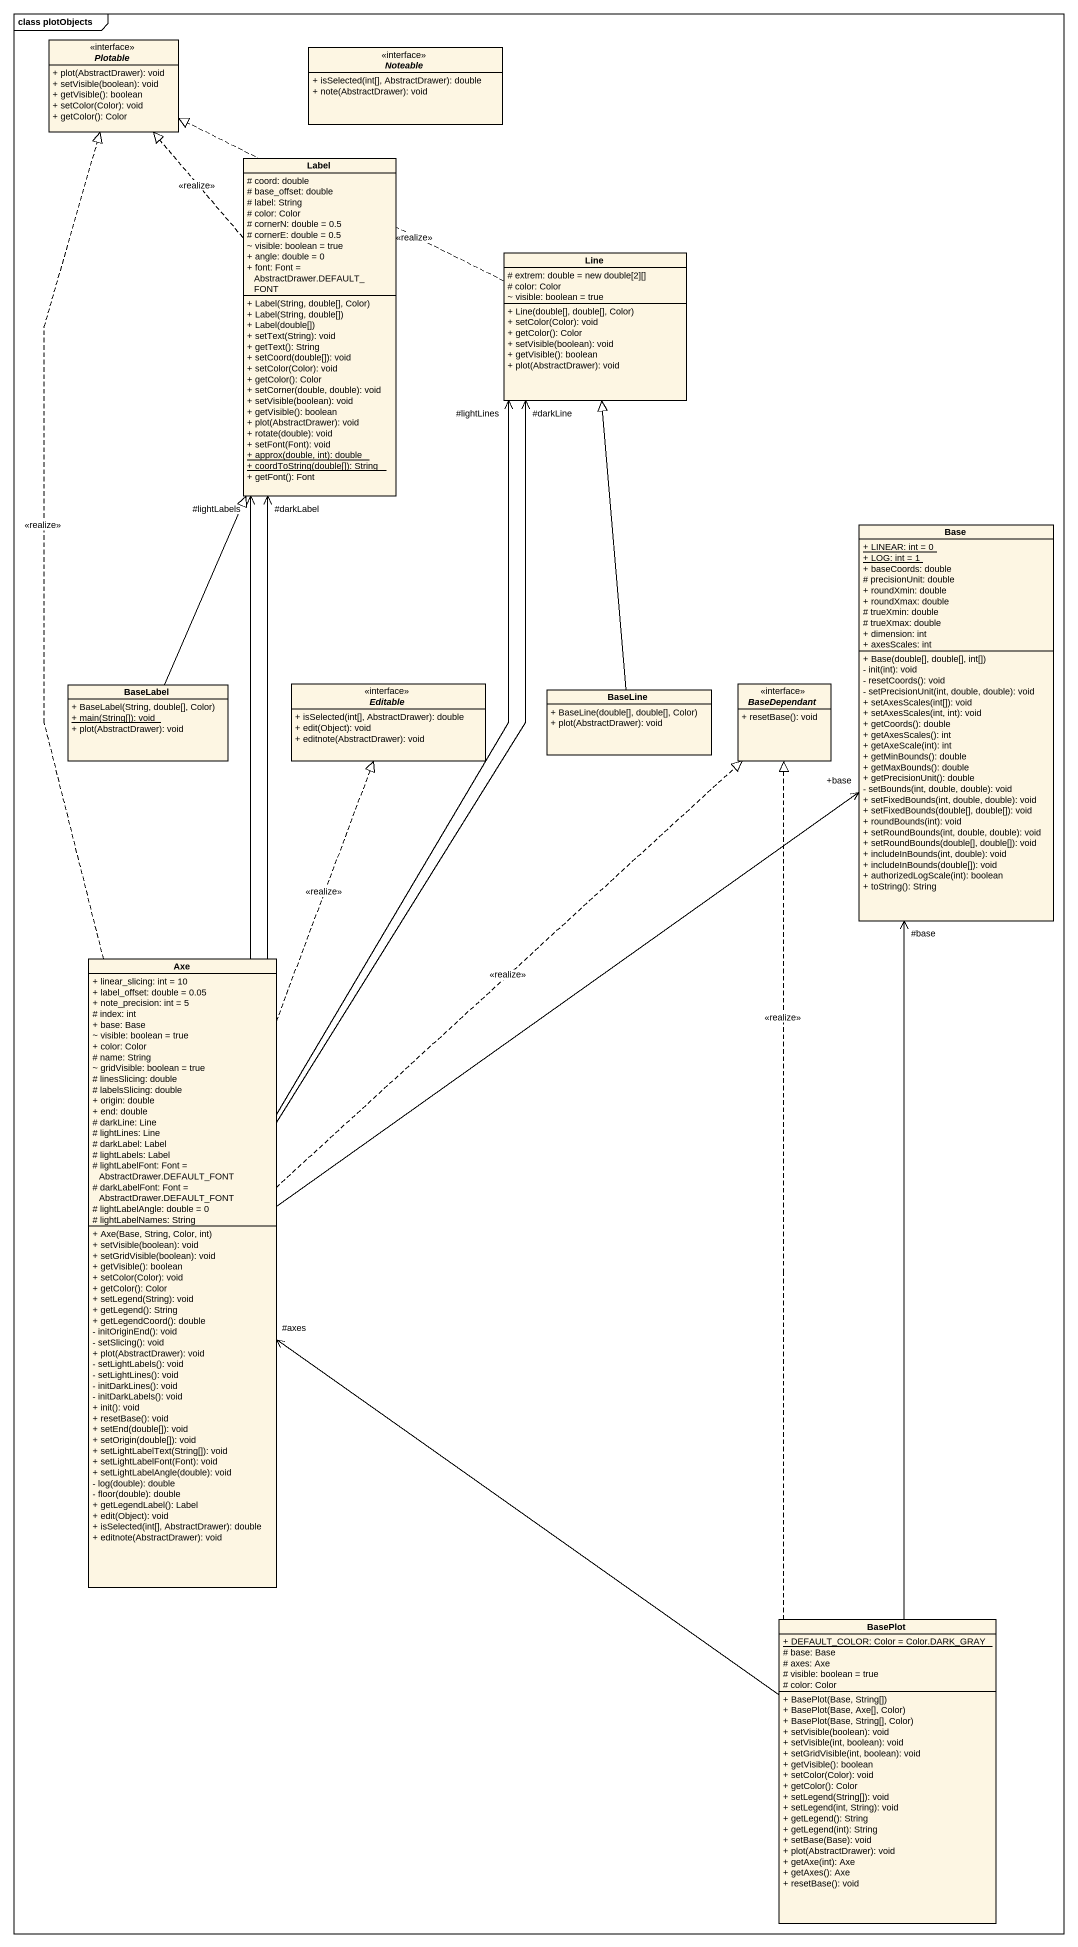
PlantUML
@startuml
mainframe class plotObjects
hide circle
hide empty members
skinparam classAttributeIconSize 0
interface Plotable <<interface>> {
  + plot(AbstractDrawer): void
  + setVisible(boolean): void
  + getVisible(): boolean
  + setColor(Color): void
  + getColor(): Color
}
interface Noteable <<interface>> {
  + isSelected(int[], AbstractDrawer): double
  + note(AbstractDrawer): void
}
class "Label" as Label_ {
  # coord: double
  # base_offset: double
  # label: String
  # color: Color
  # cornerN: double = 0.5
  # cornerE: double = 0.5
  ~ visible: boolean = true
  + angle: double = 0
  + font: Font = AbstractDrawer.DEFAULT_FONT
  + Label(String, double[], Color)
  + Label(String, double[])
  + Label(double[])
  + setText(String): void
  + getText(): String
  + setCoord(double[]): void
  + setColor(Color): void
  + getColor(): Color
  + setCorner(double, double): void
  + setVisible(boolean): void
  + getVisible(): boolean
  + plot(AbstractDrawer): void
  + rotate(double): void
  + setFont(Font): void
  {static} + approx(double, int): double
  {static} + coordToString(double[]): String
  + getFont(): Font
}
class Line {
  # extrem: double = new double[2][]
  # color: Color
  ~ visible: boolean = true
  + Line(double[], double[], Color)
  + setColor(Color): void
  + getColor(): Color
  + setVisible(boolean): void
  + getVisible(): boolean
  + plot(AbstractDrawer): void
}
class Base {
  {static} + LINEAR: int = 0
  {static} + LOG: int = 1
  + baseCoords: double
  # precisionUnit: double
  + roundXmin: double
  + roundXmax: double
  # trueXmin: double
  # trueXmax: double
  + dimension: int
  + axesScales: int
  + Base(double[], double[], int[])
  - init(int): void
  - resetCoords(): void
  - setPrecisionUnit(int, double, double): void
  + setAxesScales(int[]): void
  + setAxesScales(int, int): void
  + getCoords(): double
  + getAxesScales(): int
  + getAxeScale(int): int
  + getMinBounds(): double
  + getMaxBounds(): double
  + getPrecisionUnit(): double
  - setBounds(int, double, double): void
  + setFixedBounds(int, double, double): void
  + setFixedBounds(double[], double[]): void
  + roundBounds(int): void
  + setRoundBounds(int, double, double): void
  + setRoundBounds(double[], double[]): void
  + includeInBounds(int, double): void
  + includeInBounds(double[]): void
  + authorizedLogScale(int): boolean
  + toString(): String
}
class BaseLabel {
  + BaseLabel(String, double[], Color)
  {static} + main(String[]): void
  + plot(AbstractDrawer): void
}
interface Editable <<interface>> {
  + isSelected(int[], AbstractDrawer): double
  + edit(Object): void
  + editnote(AbstractDrawer): void
}
class BaseLine {
  + BaseLine(double[], double[], Color)
  + plot(AbstractDrawer): void
}
interface BaseDependant <<interface>> {
  + resetBase(): void
}
class Axe {
  + linear_slicing: int = 10
  + label_offset: double = 0.05
  + note_precision: int = 5
  # index: int
  + base: Base
  ~ visible: boolean = true
  + color: Color
  # name: String
  ~ gridVisible: boolean = true
  # linesSlicing: double
  # labelsSlicing: double
  + origin: double
  + end: double
  # darkLine: Line
  # lightLines: Line
  # darkLabel: Label
  # lightLabels: Label
  # lightLabelFont: Font = AbstractDrawer.DEFAULT_FONT
  # darkLabelFont: Font = AbstractDrawer.DEFAULT_FONT
  # lightLabelAngle: double = 0
  # lightLabelNames: String
  + Axe(Base, String, Color, int)
  + setVisible(boolean): void
  + setGridVisible(boolean): void
  + getVisible(): boolean
  + setColor(Color): void
  + getColor(): Color
  + setLegend(String): void
  + getLegend(): String
  + getLegendCoord(): double
  - initOriginEnd(): void
  - setSlicing(): void
  + plot(AbstractDrawer): void
  - setLightLabels(): void
  - setLightLines(): void
  - initDarkLines(): void
  - initDarkLabels(): void
  + init(): void
  + resetBase(): void
  + setEnd(double[]): void
  + setOrigin(double[]): void
  + setLightLabelText(String[]): void
  + setLightLabelFont(Font): void
  + setLightLabelAngle(double): void
  - log(double): double
  - floor(double): double
  + getLegendLabel(): Label
  + edit(Object): void
  + isSelected(int[], AbstractDrawer): double
  + editnote(AbstractDrawer): void
}
class BasePlot {
  {static} + DEFAULT_COLOR: Color = Color.DARK_GRAY
  # base: Base
  # axes: Axe
  # visible: boolean = true
  # color: Color
  + BasePlot(Base, String[])
  + BasePlot(Base, Axe[], Color)
  + BasePlot(Base, String[], Color)
  + setVisible(boolean): void
  + setVisible(int, boolean): void
  + setGridVisible(int, boolean): void
  + getVisible(): boolean
  + setColor(Color): void
  + getColor(): Color
  + setLegend(String[]): void
  + setLegend(int, String): void
  + getLegend(): String
  + getLegend(int): String
  + setBase(Base): void
  + plot(AbstractDrawer): void
  + getAxe(int): Axe
  + getAxes(): Axe
  + resetBase(): void
}
Label_ .up.|> Plotable : <<realize>>
Line .left.|> Plotable : <<realize>>
BaseLabel -up-|> Label_
BaseLine -up-|> Line
Axe .up.|> Plotable : <<realize>>
Axe -up-> "#darkLabel" Label_
Axe -up-> "#lightLabels" Label_
Axe -up-> "#darkLine" Line
Axe -up-> "#lightLines" Line
Axe -up-> "+base" Base
Axe .up.|> Editable : <<realize>>
Axe .up.|> BaseDependant : <<realize>>
BasePlot -up-> "#base" Base
BasePlot .up.|> BaseDependant : <<realize>>
BasePlot -up-> "#axes" Axe
@enduml
